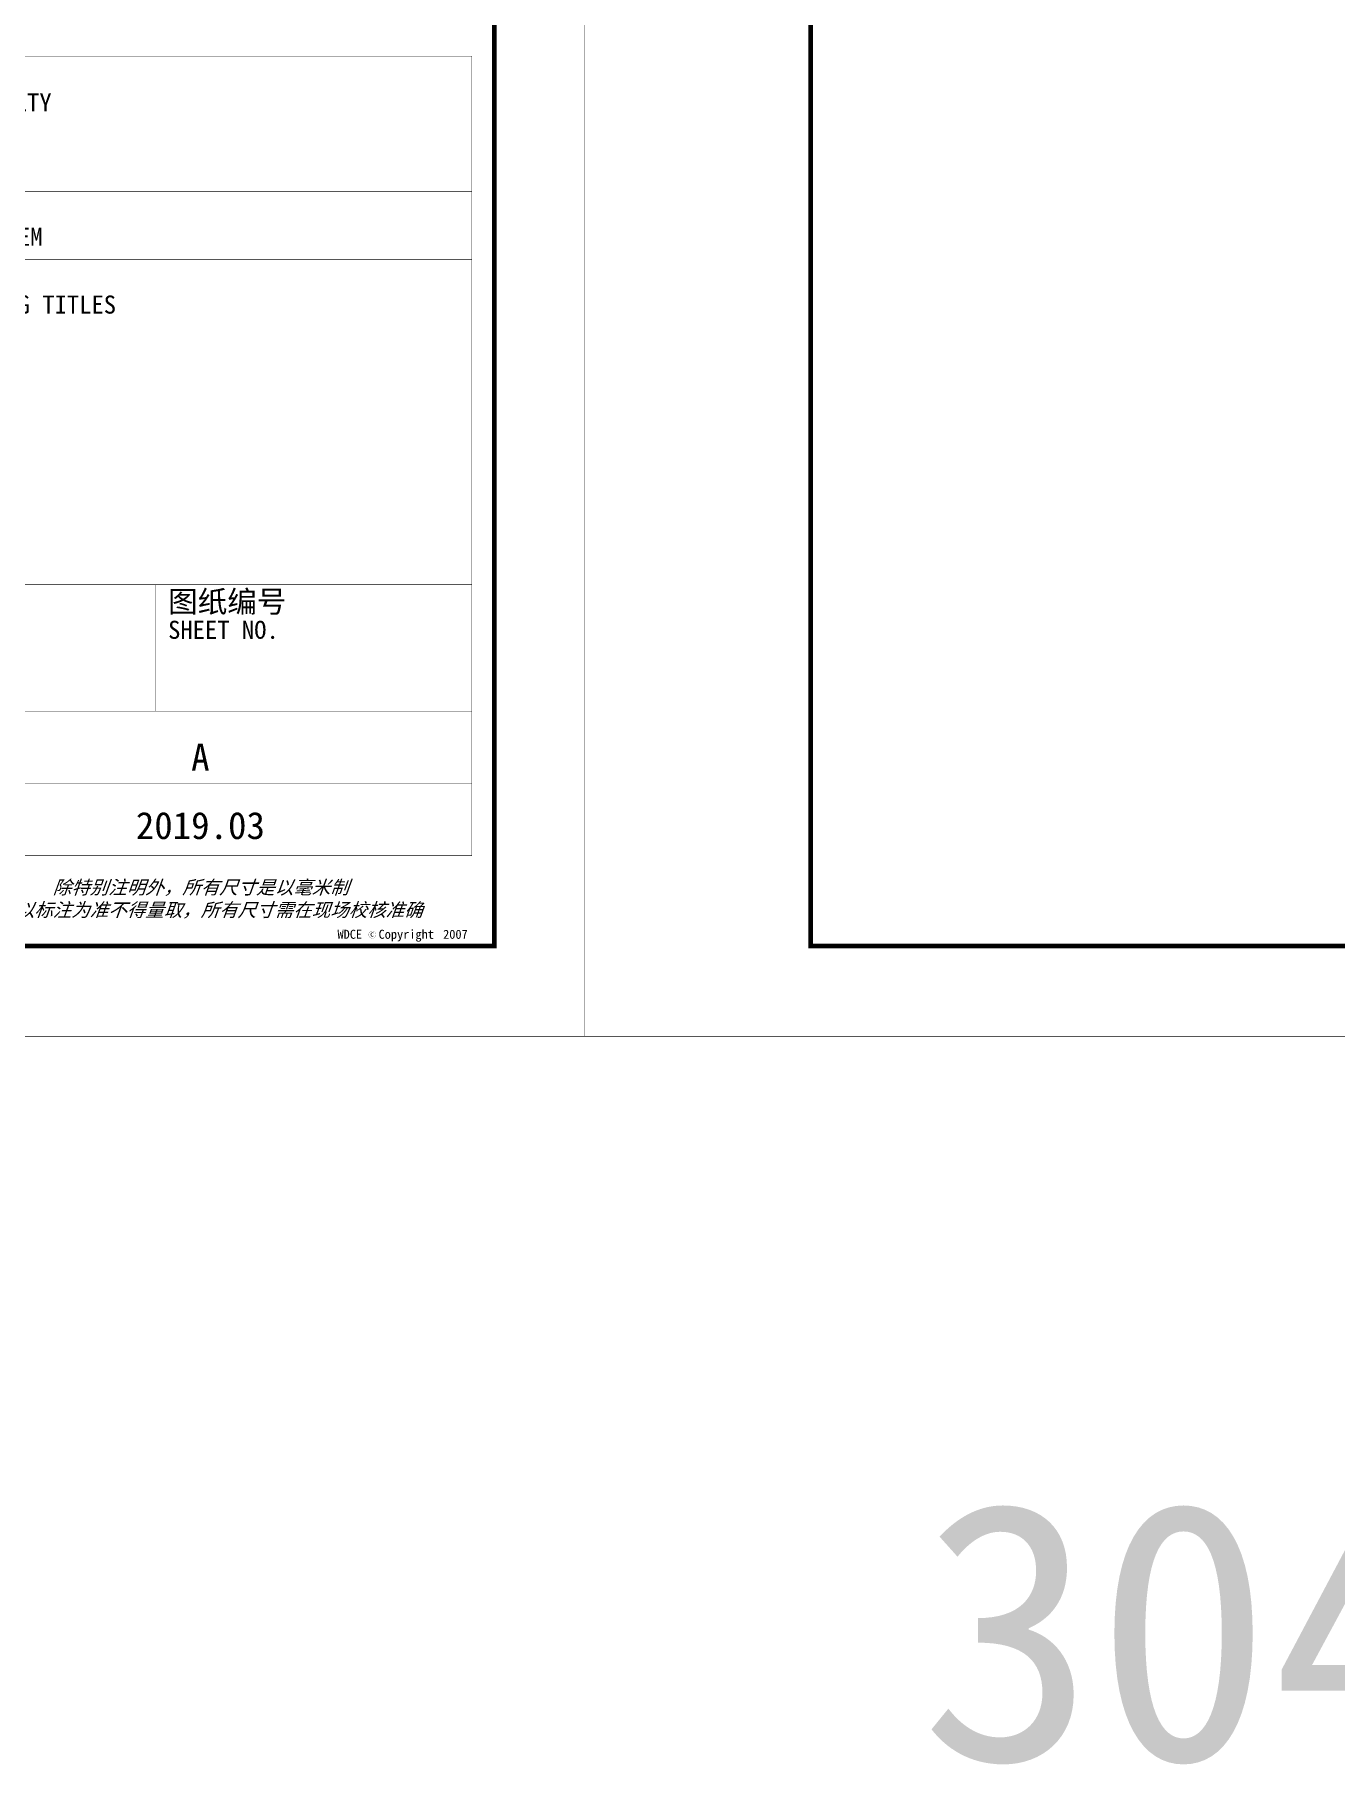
# Model space of a CAD drawing. Extents: x -26219 to 315419, y -160410 to -120810.
# Drawn here: x 175724 to 182920, y -160092 to -150518 of the extents above; entities that cross this region are included whole.
import ezdxf
from ezdxf.enums import TextEntityAlignment as Align
from ezdxf.xclip import XClip

# ---------------------------------------------------------------- set-up
doc = ezdxf.new("R2010")
doc.units = 0
doc.header["$LTSCALE"] = 1000
doc.header["$MEASUREMENT"] = 0
doc.header["$XCLIPFRAME"] = 0
doc.linetypes.add('104-14# 核心筒$2$DOTE', pattern=[2.42, 2, -0.2, 0.02, -0.2])
doc.layers.add('02-TEXT_标注', color=130, linetype='Continuous')
doc.layers.add('104-14# 核心筒$2$A_AXIS-轴线', color=36, linetype='104-14# 核心筒$2$DOTE')
doc.styles.get("Standard").update_dxf_attribs({"font": 'STXIHEI_0.TTF'})
doc.styles.add('图签信息$0$华文细黑', font='STXIHEI_0.TTF', dxfattribs={"height": 10})

# ---------------------------------------------------------------- blocks, each defined once
blk = doc.blocks.new('图框-A1')
at = {"const_width": 0.05}
blk.add_lwpolyline([(0, 0), (841, 0), (841, 594), (0, 594)], close=True, dxfattribs=at)
blk = doc.blocks.new('图框-A1+1-4')
for points, const_width in [([(0, 0), (1051, 0), (1051, 594), (0, 594)], 0.05), ([(976, 584), (25, 584), (25, 10), (976, 10)], 0.5)]:
    blk.add_lwpolyline(points, close=True, dxfattribs=dict(const_width=const_width))
blk = doc.blocks.new('图签信息$0$WDCE Copyright200X')
at = {"const_width": 0.016}
blk.add_lwpolyline([(-10.6, 1.26, 1), (-11.4, 1.26, 1)], format="xyb", close=True, dxfattribs=at)
at = {"style": '图签信息$0$华文细黑'}
for s, p in [('WDCE ', (-11.46, 0.5)), ('     Copyright ', (-3.51, 0.5))]:
    blk.add_text(s, height=1, dxfattribs=at).set_placement(p, align=Align.BOTTOM_RIGHT)
blk.add_text('c', height=0.6, dxfattribs=at).set_placement((-11.04, 1.35), align=Align.MIDDLE_CENTER)
blk.add_attdef('200X', text='', height=1, dxfattribs=at).set_placement((-0.45, 0.5), align=Align.BOTTOM_RIGHT)
blk = doc.blocks.new('图签信息')
at = {"const_width": 0.5}
blk.add_lwpolyline([(-65, 0), (0, 0), (0, 500.5), (-65, 500.5)], close=True, dxfattribs=at)
at = {"const_width": 0.05}
for points in [[(-62.5, 98.5), (-2.5, 98.5), (-2.5, 10), (-62.5, 10), (-62.5, 98.5)], [(-62.5, 83.5), (-2.5, 83.5)], [(-62.5, 76), (-2.5, 76)], [(-62.5, 40), (-2.5, 40)], [(-37.5, 40), (-37.5, 26)], [(-62.5, 26), (-2.5, 26)], [(-62.5, 18), (-2.5, 18)]]:
    blk.add_lwpolyline(points, dxfattribs=at)
blk.add_blockref('图签信息$0$WDCE Copyright200X', (-2.5, 0)).add_auto_attribs({'200X': '2007'})
at = {"style": '图签信息$0$华文细黑'}
for s, height, p in [('SPECIALTY', 2, (-61.23, 94.38)), ('SUB ITEM', 2, (-60.88, 79.5)), ('DRAWING TITLES', 2, (-60.91, 72)), ('图纸编号', 2.4, (-36.1, 39.32)), ('SHEET NO.', 2, (-36.1, 36))]:
    blk.add_text(s, height=height, dxfattribs=at).set_placement(p, align=Align.TOP_LEFT)
at = {"color": 4, "style": '图签信息$0$华文细黑'}
for s, p in [('A', (-32.53, 19.4)), ('2019.03', (-32.53, 11.84))]:
    blk.add_text(s, height=3, dxfattribs=at).set_placement(p, align=Align.CENTER)
at = {"style": '图签信息$0$华文细黑', "oblique": 20}
for s, p in [('除特别注明外，所有尺寸是以毫米制', (-32.5, 6.5)), ('尺寸以标注为准不得量取，所有尺寸需在现场校核准确', (-32.5, 4))]:
    blk.add_text(s, height=1.5, dxfattribs=at).set_placement(p, align=Align.MIDDLE_CENTER)
blk = doc.blocks.new('图签-A1')
at = {"color": 2}
blk.add_blockref('图签信息', (0, 0), dxfattribs=at)
blk = doc.blocks.new('104-14# 核心筒')
at = {"layer": '104-14# 核心筒$2$A_AXIS-轴线'}
blk.add_line((-24839, 7700), (120259.9, 7700), dxfattribs=at)

msp = doc.modelspace()

# ---------------------------------------------------------------- block references
at = {"xscale": 50, "yscale": 50, "zscale": 50}
for name, p in [('图框-A1', (136717.6, -156062.5)), ('图框-A1+1-4', (178767.6, -156062.5)), ('图签-A1', (178267.6, -155562.5))]:
    msp.add_blockref(name, p, dxfattribs=at)
ref = msp.add_blockref('104-14# 核心筒', (201591, -159600))
XClip(ref).set_block_clipping_path([(32000, 6700), (42400, 18198.7390783391)])

# ---------------------------------------------------------------- texts
at = {"layer": '02-TEXT_标注', "color": 0}
msp.add_text('304-2#3#', height=1427.13, dxfattribs=at).set_placement((180623.7, -160068.3))

doc.saveas('drawing.dxf')
